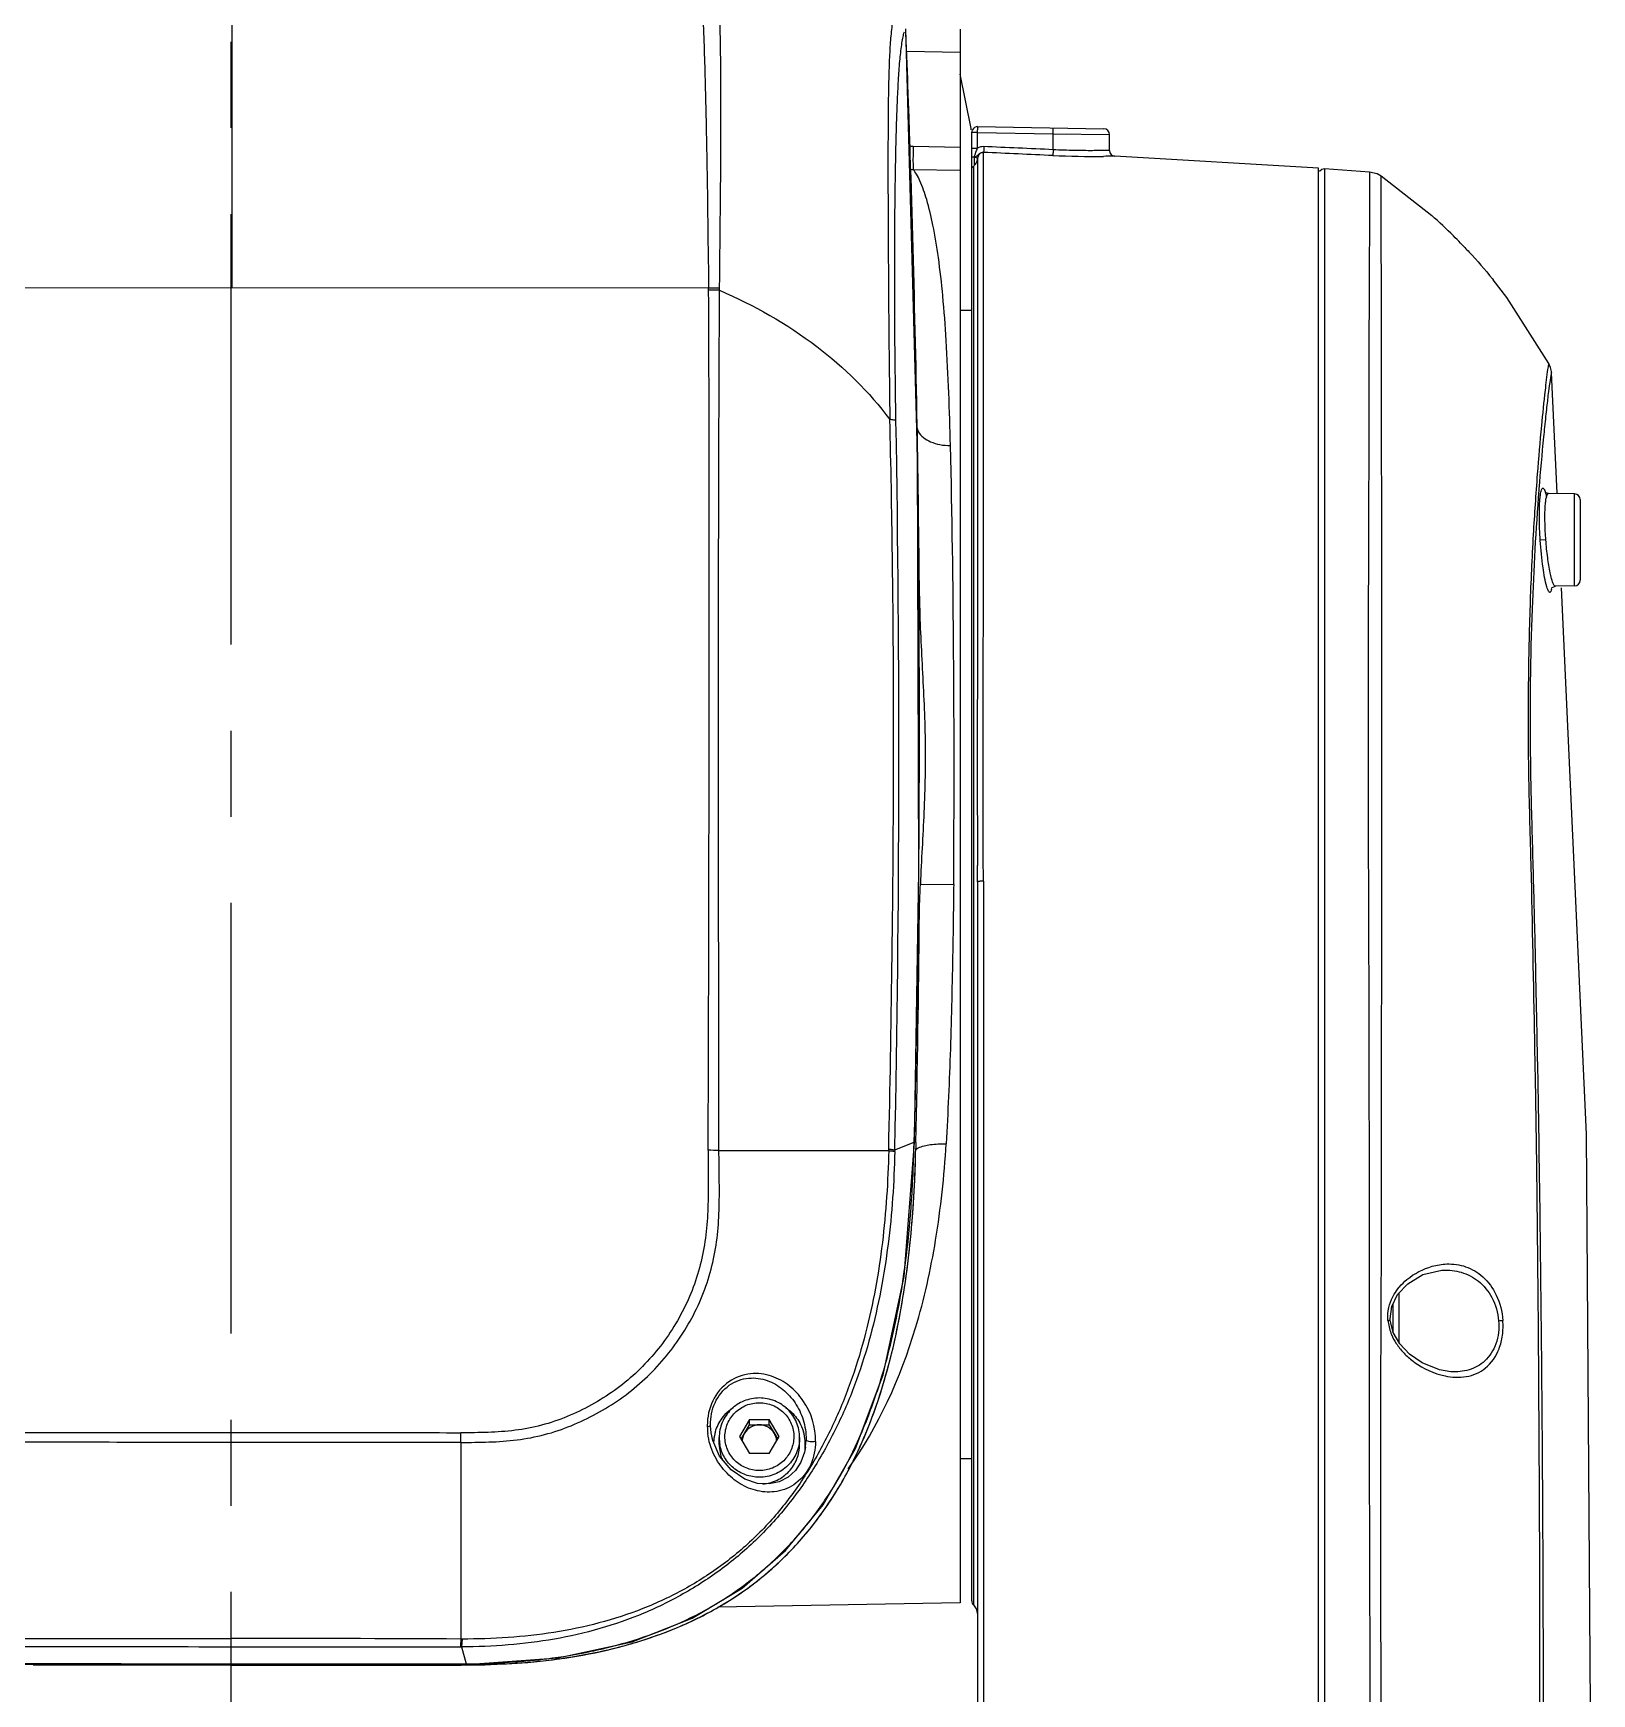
# Model space of a CAD drawing. Header units: millimetres. Extents: x 5828 to 6704, y 123 to 421.
# Drawn here: x 6362.36 to 6369.14, y 273.04 to 280.27 of the extents above; entities that cross this region are included whole.
import ezdxf

# ---------------------------------------------------------------- set-up
doc = ezdxf.new("R2010")
doc.units = ezdxf.units.MM
doc.linetypes.add('CENTER', pattern=[0.6, 0.375, -0.075, 0.075, -0.075])
doc.layers.add('中心线', color=7, linetype='Continuous')
doc.layers.add('外形图', color=7, linetype='Continuous')

msp = doc.modelspace()

# ---------------------------------------------------------------- linework, layer by layer
at = {"layer": '中心线', "linetype": 'CENTER', "ltscale": 5}
msp.add_line((6363.2184, 232.6078), (6363.2184, 284.1719), dxfattribs=at)
at = {"layer": '外形图', "color": 7, "linetype": 'Continuous'}
for p, q in [((6363.2217, 279.1621), (6363.2232, 281.2533)), ((6366.2067, 278.4418), (6366.1563, 280.2899)), ((6366.3934, 280.2884), (6366.3934, 273.4353)), ((6366.1591, 280.1925), (6366.3934, 280.1884)), ((6366.4406, 279.8549), (6366.3934, 280.0921)), ((6366.4413, 279.8494), (6366.4406, 279.8549)), ((6366.4434, 279.8384), (6366.4463, 279.85)), ((6366.4689, 279.8634), (6367.0188, 279.8538)), ((6366.3934, 279.7733), (6366.1881, 279.7765)), ((6366.4434, 273.4447), (6366.4434, 279.8384)), ((6366.4434, 279.7704), (6366.4689, 279.7704)), ((6366.4689, 279.8384), (6366.4435, 279.8384)), ((6366.4689, 279.7704), (6366.4689, 279.8384)), ((6366.4689, 279.8384), (6366.7978, 279.8326)), ((6366.7978, 279.7628), (6366.7978, 279.8326)), ((6366.7978, 279.8326), (6367.0434, 279.8288)), ((6367.0434, 279.7595), (6367.0434, 279.8288)), ((6366.1807, 279.5675), (6366.1757, 279.7369)), ((6366.181, 279.5675), (6366.1758, 279.7369)), ((6366.4559, 279.6955), (6366.4552, 279.7318)), ((6366.4725, 279.7399), (6366.4684, 279.7264)), ((6366.4684, 279.7264), (6366.4684, 278.6629)), ((6366.4945, 279.6676), (6366.4943, 279.751)), ((6367.0666, 279.7346), (6367.0661, 279.7346)), ((6367.0671, 279.7345), (6367.0666, 279.7346)), ((6367.9534, 279.6819), (6367.0667, 279.7342)), ((6366.1881, 279.6771), (6366.3934, 279.6739)), ((6366.4518, 273.4261), (6366.4518, 279.6916)), ((6366.4945, 278.6629), (6366.4945, 279.669)), ((6367.9534, 264.2562), (6367.9534, 279.6819)), ((6367.9802, 279.6791), (6367.9802, 267.7723)), ((6368.1765, 279.6656), (6367.9802, 279.6791)), ((6368.4473, 279.4757), (6368.226, 279.6483)), ((6368.4473, 279.4758), (6368.4455, 279.4773)), ((6368.7112, 279.201), (6368.7149, 279.1964)), ((6361.1461, 279.1635), (6365.2973, 279.1608)), ((6365.2974, 279.1517), (6365.2973, 279.1608)), ((6365.3449, 279.1509), (6365.3451, 279.1603)), ((6365.345, 279.1509), (6365.345, 279.1603)), ((6366.3934, 279.0638), (6366.4434, 279.0638)), ((6368.9569, 278.8327), (6368.9569, 278.8327)), ((6368.9688, 278.7915), (6368.9688, 278.7915)), ((6368.9927, 278.268), (6368.9688, 278.7914)), ((6366.2059, 278.4716), (6366.2042, 278.5638)), ((6366.206, 278.4716), (6366.2045, 278.5638)), ((6366.2068, 278.4165), (6366.206, 278.4716)), ((6366.2132, 276.6194), (6366.2067, 278.4418)), ((6368.9137, 278.2862), (6368.9133, 278.2807)), ((6369.0689, 278.2642), (6368.9552, 278.2662)), ((6369.0689, 277.8634), (6369.0689, 278.2642)), ((6369.0934, 278.2393), (6369.0934, 277.8884)), ((6368.9439, 278.0638), (6368.9196, 278.0621)), ((6366.2132, 277.8163), (6366.2132, 277.8191)), ((6366.2134, 277.8163), (6366.2134, 277.8191)), ((6366.2155, 277.8191), (6366.2156, 277.8163)), ((6369.0689, 277.8634), (6368.9856, 277.8619)), ((6366.1936, 275.4399), (6366.2132, 276.6194)), ((6366.2104, 276.3936), (6366.2119, 276.5415)), ((6366.2195, 276.5652), (6366.3647, 276.5638)), ((6366.4684, 276.5749), (6366.4684, 272.8126)), ((6366.4945, 276.5774), (6366.4945, 272.8126)), ((6366.2151, 276.4112), (6366.2152, 276.4208)), ((6366.1082, 275.4076), (6366.1928, 275.4412)), ((6366.1484, 274.857), (6366.1936, 275.4399)), ((6366.1915, 275.4122), (6366.1927, 275.4412)), ((6366.1918, 275.4122), (6366.1927, 275.4412)), ((6366.1927, 275.4412), (6366.1936, 275.4399)), ((6366.2001, 275.4398), (6366.1996, 275.4137)), ((6365.3424, 275.405), (6366.0816, 275.4045)), ((6366.0816, 275.4045), (6366.0818, 275.4109)), ((6368.4913, 274.8841), (6368.4941, 274.8843)), ((6368.4913, 274.8841), (6368.4913, 274.8841)), ((6368.3034, 274.7834), (6368.3034, 274.5707)), ((6368.1743, 274.7388), (6368.1743, 274.5888)), ((6368.2728, 274.7261), (6368.2979, 274.7773)), ((6368.2784, 274.6159), (6368.2784, 274.7377)), ((6368.2793, 274.6126), (6368.2662, 274.6658)), ((6368.308, 274.5629), (6368.2793, 274.6126)), ((6368.3504, 274.518), (6368.308, 274.5629)), ((6365.3057, 274.2065), (6365.3056, 274.2095)), ((6365.3085, 274.175), (6365.3057, 274.2065)), ((6365.4751, 274.2329), (6365.4318, 274.159)), ((6365.4385, 274.1477), (6365.4751, 274.2103)), ((6365.4751, 274.2103), (6365.4751, 274.2329)), ((6365.4751, 274.2329), (6365.5617, 274.2329)), ((6365.4751, 274.2103), (6365.5617, 274.2103)), ((6365.5617, 274.2103), (6365.5617, 274.2329)), ((6365.605, 274.159), (6365.5617, 274.2329)), ((6365.5617, 274.2103), (6365.5984, 274.1477)), ((6364.2184, 274.1341), (6364.2179, 273.2777)), ((6365.3158, 274.1417), (6365.3085, 274.175)), ((6365.3085, 274.1747), (6365.3085, 274.175)), ((6365.3453, 274.0745), (6365.3158, 274.1417)), ((6365.3434, 274.1243), (6365.3434, 274.1547)), ((6365.4318, 274.159), (6365.4751, 274.0851)), ((6365.5617, 274.0851), (6365.605, 274.159)), ((6365.6934, 274.1243), (6365.6934, 274.1547)), ((6365.7217, 274.1456), (6365.7216, 274.1422)), ((6365.5617, 274.0851), (6365.4751, 274.0851)), ((6365.7189, 274.1127), (6365.7189, 274.1125)), ((6366.3934, 274.0638), (6366.4434, 274.0638)), ((6366.3934, 273.4353), (6365.3371, 273.4169)), ((6364.2158, 273.2437), (6364.2211, 273.2437)), ((6364.2211, 273.2437), (6364.2413, 273.1691)), ((6362.1943, 273.1683), (6362.3572, 273.1674)), ((6362.3572, 273.1674), (6363.2178, 273.1664)), ((6363.2178, 273.1645), (6363.2201, 273.1645)), ((6363.2178, 273.1638), (6363.2201, 273.1638)), ((6364.2413, 273.1691), (6364.2413, 273.1669)), ((6364.2413, 273.1676), (6364.2565, 273.168)), ((6364.2413, 273.1647), (6364.2565, 273.1649))]:
    msp.add_line(p, q, dxfattribs=at)
for points in [[(6367.9802, 279.6791), (6367.9678, 279.6768), (6367.9574, 279.6676)], [(6368.2261, 279.6483), (6368.2087, 279.6579), (6368.1765, 279.6656)], [(6368.9569, 278.8327), (6368.7745, 279.1198), (6368.7149, 279.1964)], [(6368.9688, 278.7915), (6368.9682, 278.7975), (6368.9647, 278.8139), (6368.957, 278.8327)], [(6368.9552, 278.2662), (6368.9447, 278.2691), (6368.9402, 278.2728)], [(6368.8989, 265.6171), (6369.0791, 268.8516), (6369.144, 272.1476), (6369.1203, 275.4763), (6369.0116, 277.8558)], [(6368.9683, 277.8538), (6368.9677, 277.8517), (6368.972, 277.857), (6368.9856, 277.8619)], [(6364.2413, 273.1669), (6364.6399, 273.1955), (6364.9639, 273.2661), (6365.2257, 273.3685), (6365.4428, 273.4988), (6365.6325, 273.6628), (6365.7965, 273.8619), (6365.937, 274.1079), (6366.0572, 274.4285), (6366.1484, 274.857)], [(6368.2979, 274.7773), (6368.3421, 274.825), (6368.408, 274.8646), (6368.4913, 274.8841)], [(6368.2662, 274.6658), (6368.2658, 274.6715), (6368.2728, 274.7261)], [(6368.5298, 274.4415), (6368.48, 274.4494), (6368.4045, 274.4801), (6368.3504, 274.518)], [(6365.7189, 274.1125), (6365.7146, 274.0912), (6365.6983, 274.0474), (6365.675, 274.0119), (6365.6436, 273.9829), (6365.6048, 273.9625), (6365.5603, 273.9528), (6365.5105, 273.9554), (6365.4552, 273.9734), (6365.3953, 274.0139), (6365.3453, 274.0745)], [(6363.2178, 273.1664), (6364.0803, 273.1662), (6364.2413, 273.1669)]]:
    msp.add_lwpolyline(points, dxfattribs=at)
for centre, radius, start, end in [((6287.7886, 277.229), 78.4273, 1.832459, 2.222359), ((6287.1631, 277.1388), 79.0554, 1.032881, 2.223859), ((6366.4684, 279.8384), 0.025, 89, 152.35824), ((6365.1868, 279.861), 1.2823, 358.98724, 359.49837), ((6367.0184, 279.8288), 0.025, 359.97946, 89.04386), ((6363.6137, 212.4447), 67.3934, 87.291932, 87.550399), ((6366.4213, 279.7277), 0.0473, 330.65157, 344.44412), ((6364.4418, 230.2754), 49.5182, 87.2738, 87.62437), ((6366.974, 283.5552), 3.8214, 267.34597, 270.64223), ((6367.0684, 279.7595), 0.025, 179.99186, 267.03463), ((6366.1895, 279.8257), 0.1486, 265.30397, 269.4233), ((6288.3733, 277.2475), 77.8423, 1.506732, 1.707891), ((6288.9998, 277.2634), 77.2156, 0.96495, 1.507133), ((6365.3055, 277.569), 1.5917, 88.57758, 90.29692), ((6365.2937, 277.5686), 1.5831, 88.14571, 89.86706), ((6282.6803, 277.126), 83.4457, 358.820031, 1.000378), ((6287.1654, 277.1388), 79.0531, 0.49308, 1.032861), ((6288.9216, 277.264), 77.2938, 0.411466, 0.854289), ((6369.0684, 278.2393), 0.025, 0, 89), ((6369.0684, 277.8884), 0.025, 271, 0), ((6289.8422, 277.2623), 76.3733, 359.549898, 0.415589), ((6349.6233, 276.5696), 16.8451, 0.01779, 0.25971), ((6287.1756, 277.1388), 79.0428, 358.76833, 359.472539), ((6347.1253, 276.0073), 19.0759, 358.29921, 358.65382), ((6365.2713, 272.944), 2.462, 88.34461, 89.44737), ((6363.0451, 275.4686), 3.0638, 358.73835, 358.86026), ((6362.4809, 275.3962), 3.7053, 350.94043, 352.28381), ((6368.4976, 274.6492), 0.2503, 139.78004, 140.27607), ((6368.471, 278.1343), 3.4807, 274.40145, 274.70707), ((6368.4436, 274.6743), 0.1862, 200.34133, 202.23079), ((6363.618, 275.1533), 2.5418, 341.66011, 345.10081), ((6368.5558, 274.7434), 0.3186, 223.19287, 224.84225), ((6363.8494, 275.0771), 2.2981, 338.88432, 341.6484), ((6365.5409, 274.2072), 0.2494, 179.92547, 181.07176), ((6365.563, 274.2057), 0.2714, 180.66923, 187.07483), ((6360.5786, 274.1852), 3.6401, 359.19577, 359.85531), ((6365.5139, 274.1241), 0.1955, 165.58984, 177.44303), ((6365.5123, 274.1244), 0.1938, 163.31648, 165.58084), ((6365.5137, 274.1547), 0.1702, 180.02271, 190.17055), ((6365.5161, 274.1364), 0.0726, 169.82427, 179.32838), ((6365.5208, 274.1364), 0.0726, 0.67162, 10.17573), ((6365.523, 274.124), 0.1954, 5.12507, 16.65675), ((6365.5252, 274.1242), 0.1933, 359.97027, 5.12455), ((6365.4748, 274.1497), 0.2469, 351.37262, 358.25665), ((6365.5239, 274.1244), 0.1946, 353.37093, 356.5285), ((6365.5258, 274.1243), 0.1927, 356.52732, 359.95744), ((6366.4684, 273.4447), 0.025, 180, 228.18969), ((6366.4184, 273.3888), 0.05, 0, 48.18969), ((6362.9259, -19.4636), 292.7442, 89.747129, 89.942849), ((6364.2196, 275.9158), 2.6381, 269.96178, 270.08257), ((6364.3, 275.5413), 2.3675, 277.11015, 281.83978), ((6364.3022, 275.675), 2.507, 277.34493, 278.1172), ((6364.3526, 275.2806), 2.1015, 281.89438, 284.35402), ((6362.954, -144.7353), 417.8992, 89.963826, 90.08205), ((6364.1426, 280.6578), 7.4937, 270.52902, 270.75512), ((6364.1856, 277.2852), 4.1164, 270.77568, 271.59823)]:
    msp.add_arc(centre, radius, start, end, dxfattribs=at)
for points, knots in [([(6365.1847, 281.1494), (6365.1952, 281.1168), (6365.2138, 281.0307), (6365.2358, 280.8723), (6365.2561, 280.6608), (6365.271, 280.4053), (6365.2811, 280.1179), (6365.2906, 279.6996), (6365.2943, 279.3783), (6365.2973, 279.1608)], [0, 0, 0, 0, 0.051524, 0.132086, 0.2404, 0.370903, 0.516904, 0.672797, 1, 1, 1, 1]), ([(6365.3451, 279.1603), (6365.3477, 279.4187), (6365.3529, 279.7968), (6365.3494, 280.2819), (6365.3424, 280.5086), (6365.336, 280.6154)], [0, 0, 0, 0, 0.532634, 0.779531, 1, 1, 1, 1]), ([(6366.1042, 280.3513), (6366.0999, 280.333), (6366.0935, 280.2895), (6366.0871, 280.2165), (6366.083, 280.1292), (6366.0797, 279.9947), (6366.0784, 279.8123), (6366.0784, 279.5821), (6366.0794, 279.3413), (6366.0811, 279.0939), (6366.0834, 278.8421), (6366.0855, 278.6731), (6366.0867, 278.5881)], [0, 0, 0, 0, 0.032073, 0.074444, 0.12467, 0.180555, 0.303216, 0.434846, 0.571952, 0.712553, 0.855485, 1, 1, 1, 1]), ([(6366.1132, 278.5829), (6366.1118, 278.6655), (6366.1096, 278.8297), (6366.108, 279.074), (6366.1077, 279.3138), (6366.1092, 279.5467), (6366.1121, 279.7348), (6366.116, 279.8785), (6366.1196, 279.979), (6366.1243, 280.072), (6366.1303, 280.1542), (6366.1369, 280.2141), (6366.1437, 280.2529), (6366.1476, 280.2689), (6366.1498, 280.2758)], [0, 0, 0, 0, 0.146173, 0.29062, 0.432511, 0.570581, 0.702682, 0.76545, 0.825144, 0.880646, 0.93016, 0.971014, 0.9872, 1, 1, 1, 1]), ([(6366.4689, 279.8634), (6366.4692, 279.8634), (6366.4687, 279.8614), (6366.4693, 279.8594), (6366.469, 279.8549), (6366.469, 279.8517), (6366.469, 279.8498)], [0, 0, 0, 0, 0.069638, 0.270088, 0.587985, 1, 1, 1, 1]), ([(6366.7978, 279.8326), (6366.7979, 279.8358), (6366.7979, 279.8417), (6366.798, 279.8487), (6366.7979, 279.8531), (6366.7981, 279.8556), (6366.7978, 279.8566), (6366.798, 279.8576), (6366.7978, 279.8576)], [0, 0, 0, 0, 0.381877, 0.706627, 0.830957, 0.923205, 0.980239, 1, 1, 1, 1]), ([(6366.1881, 279.7765), (6366.1879, 279.7646), (6366.1876, 279.7424), (6366.1873, 279.7127), (6366.1877, 279.6916), (6366.1876, 279.6806), (6366.1881, 279.6771)], [0, 0, 0, 0, 0.3593, 0.671129, 0.894539, 1, 1, 1, 1]), ([(6366.4959, 279.7764), (6366.4957, 279.7733), (6366.4956, 279.7676), (6366.495, 279.7594), (6366.4957, 279.7552), (6366.4946, 279.7516), (6366.4952, 279.7514)], [0, 0, 0, 0, 0.379233, 0.702643, 0.919266, 1, 1, 1, 1]), ([(6366.4434, 279.7305), (6366.4434, 279.7308), (6366.445, 279.7311), (6366.4482, 279.7322), (6366.4523, 279.7318), (6366.4552, 279.7318)], [0, 0, 0, 0, 0.076394, 0.277446, 1, 1, 1, 1]), ([(6366.4552, 279.7318), (6366.459, 279.7326), (6366.4672, 279.7348), (6366.4719, 279.7419), (6366.4751, 279.7446)], [0, 0, 0, 0, 0.477887, 1, 1, 1, 1]), ([(6366.4552, 279.7318), (6366.4564, 279.7314), (6366.4601, 279.7298), (6366.464, 279.7289), (6366.4666, 279.7279)], [0, 0, 0, 0, 0.315746, 1, 1, 1, 1]), ([(6366.4666, 279.7279), (6366.4671, 279.7277), (6366.4678, 279.7274), (6366.4684, 279.7267), (6366.4684, 279.7264)], [0, 0, 0, 0, 0.638995, 1, 1, 1, 1]), ([(6366.7978, 279.7628), (6366.7975, 279.7572), (6366.7976, 279.7489), (6366.7966, 279.7405), (6366.797, 279.7379)], [0, 0, 0, 0, 0.680164, 1, 1, 1, 1]), ([(6367.0434, 279.7595), (6367.0415, 279.7599), (6367.0346, 279.7592), (6367.0203, 279.7595), (6366.9976, 279.7589), (6366.9535, 279.7587), (6366.886, 279.7591), (6366.8288, 279.7612), (6366.7978, 279.7628)], [0, 0, 0, 0, 0.023269, 0.082735, 0.176228, 0.300373, 0.621469, 1, 1, 1, 1]), ([(6367.0661, 279.7346), (6367.0642, 279.7347), (6367.0478, 279.7345), (6367.0314, 279.7342), (6367.0168, 279.7341)], [0, 0, 0, 0, 0.112525, 1, 1, 1, 1]), ([(6366.3506, 278.4748), (6366.3466, 278.6274), (6366.3393, 278.8448), (6366.3192, 279.1179), (6366.3005, 279.2854), (6366.2777, 279.4256), (6366.2514, 279.5369), (6366.2262, 279.6109), (6366.2046, 279.6542), (6366.1936, 279.6705), (6366.1881, 279.6771)], [0, 0, 0, 0, 0.374497, 0.533436, 0.671563, 0.7878, 0.881402, 0.952012, 0.97877, 1, 1, 1, 1]), ([(6368.1765, 279.6656), (6368.1764, 279.6656), (6368.1766, 279.6647), (6368.1763, 279.6637), (6368.1764, 279.6613), (6368.1762, 279.6568), (6368.1761, 279.6486), (6368.176, 279.6363), (6368.1759, 279.6204), (6368.1757, 279.6011), (6368.1757, 279.5782), (6368.1756, 279.5408), (6368.1755, 279.4856), (6368.1753, 279.4096), (6368.175, 279.3206), (6368.1745, 279.2192), (6368.1739, 279.1057), (6368.1732, 278.9316), (6368.1726, 278.6879), (6368.1724, 278.3673), (6368.1711, 278.0139), (6368.17, 277.634), (6368.1711, 277.2348), (6368.1696, 276.8241), (6368.1717, 276.4083), (6368.1727, 275.9913), (6368.1732, 275.574), (6368.1753, 275.1565), (6368.1746, 274.8781), (6368.1743, 274.7388)], [0, 0, 0, 0, 0.000089, 0.000356, 0.000801, 0.001425, 0.003211, 0.005713, 0.008931, 0.012866, 0.017514, 0.022866, 0.035639, 0.051103, 0.06918, 0.089794, 0.11286, 0.138288, 0.19579, 0.261286, 0.33347, 0.41102, 0.492586, 0.576552, 0.661135, 0.745773, 0.830469, 0.915218, 1, 1, 1, 1]), ([(6368.2255, 267.9171), (6368.2242, 268.4791), (6368.2249, 269.6032), (6368.2231, 271.2892), (6368.2277, 272.694), (6368.2248, 273.6772), (6368.2247, 274.2387), (6368.2265, 274.6596), (6368.2283, 275.0804), (6368.228, 275.5009), (6368.2282, 275.9211), (6368.2304, 276.4803), (6368.2291, 277.035), (6368.229, 277.5788), (6368.2291, 277.9639), (6368.2288, 278.323), (6368.2284, 278.6493), (6368.228, 278.8978), (6368.2276, 279.0754), (6368.2274, 279.1913), (6368.2273, 279.2951), (6368.2271, 279.3862), (6368.2267, 279.4641), (6368.2264, 279.5207), (6368.2262, 279.559), (6368.2261, 279.5824), (6368.226, 279.6022), (6368.2259, 279.6184), (6368.2259, 279.6309), (6368.2259, 279.6393), (6368.226, 279.6439), (6368.2258, 279.6464), (6368.2261, 279.6473), (6368.2258, 279.6484), (6368.226, 279.6483)], [0, 0, 0, 0, 0.143718, 0.287451, 0.431151, 0.502977, 0.538873, 0.574751, 0.610616, 0.646472, 0.68229, 0.718086, 0.789459, 0.824141, 0.85716, 0.887951, 0.915963, 0.940601, 0.951496, 0.961389, 0.970244, 0.978023, 0.984686, 0.990187, 0.992488, 0.994481, 0.996167, 0.997547, 0.998619, 0.999386, 0.999655, 0.999847, 0.999962, 1, 1, 1, 1]), ([(6368.5725, 279.3563), (6368.5622, 279.3669), (6368.5216, 279.4078), (6368.4795, 279.4473), (6368.4473, 279.4758)], [0, 0, 0, 0, 0.255967, 1, 1, 1, 1]), ([(6368.5724, 279.3562), (6368.5849, 279.3434), (6368.6328, 279.2931), (6368.6786, 279.2409), (6368.7112, 279.201)], [0, 0, 0, 0, 0.258231, 1, 1, 1, 1]), ([(6365.295, 275.4059), (6365.2966, 275.7183), (6365.2983, 276.343), (6365.3004, 277.5916), (6365.3004, 278.5278), (6365.2974, 279.1517)], [0, 0, 0, 0, 0.250205, 0.500283, 1, 1, 1, 1]), ([(6365.3424, 275.405), (6365.3422, 275.7175), (6365.3407, 276.3422), (6365.3404, 277.279), (6365.3407, 278.2152), (6365.3433, 278.8391), (6365.3449, 279.1509)], [0, 0, 0, 0, 0.250238, 0.500337, 0.750271, 1, 1, 1, 1]), ([(6365.3449, 279.1509), (6365.4944, 279.0863), (6365.7697, 278.9307), (6365.9972, 278.7086), (6366.0867, 278.5881)], [0, 0, 0, 0, 0.520286, 1, 1, 1, 1]), ([(6368.9569, 278.8326), (6368.9567, 278.8329), (6368.9551, 278.8296), (6368.955, 278.8236), (6368.9526, 278.8133), (6368.9516, 278.8065)], [0, 0, 0, 0, 0.044284, 0.223084, 1, 1, 1, 1]), ([(6368.9516, 278.8065), (6368.9473, 278.7761), (6368.9379, 278.6945), (6368.9223, 278.5423), (6368.9045, 278.3329), (6368.887, 278.0723), (6368.8732, 277.7681), (6368.866, 277.4291), (6368.8664, 277.0657), (6368.8814, 276.5617), (6368.891, 276.0525), (6368.9005, 275.5423), (6368.9067, 275.0313), (6368.9124, 274.392), (6368.9177, 273.3674), (6368.9161, 272.085), (6368.9056, 270.5446), (6368.8917, 269.3886), (6368.8754, 268.6177), (6368.8645, 268.1037), (6368.8531, 267.7183), (6368.8452, 267.4614)], [0, 0, 0, 0, 0.008099, 0.021723, 0.040427, 0.063656, 0.090747, 0.120918, 0.153279, 0.186799, 0.25418, 0.287919, 0.321673, 0.389256, 0.456934, 0.592491, 0.728245, 0.864116, 0.89809, 0.932062, 1, 1, 1, 1]), ([(6368.9688, 278.7915), (6368.9682, 278.799), (6368.9553, 278.7155), (6368.9533, 278.6912), (6368.9418, 278.5939), (6368.9292, 278.4691), (6368.9196, 278.3616), (6368.9137, 278.2862)], [0, 0, 0, 0, 0.044774, 0.231529, 0.37631, 0.553671, 1, 1, 1, 1]), ([(6366.4685, 278.6629), (6366.4685, 278.3498), (6366.4686, 277.6775), (6366.4668, 277.0052), (6366.4683, 276.646)], [0, 0, 0, 0, 0.465746, 1, 1, 1, 1]), ([(6366.4944, 276.5769), (6366.4923, 276.7653), (6366.4926, 277.1371), (6366.4945, 277.8344), (6366.4945, 278.3433), (6366.4945, 278.6688)], [0, 0, 0, 0, 0.270251, 0.53315, 1, 1, 1, 1]), ([(6366.0818, 275.4109), (6366.0876, 275.6758), (6366.0994, 276.3378), (6366.1067, 277.397), (6366.0964, 278.1912), (6366.0867, 278.5881)], [0, 0, 0, 0, 0.25015, 0.62516, 1, 1, 1, 1]), ([(6366.1132, 278.5829), (6366.1104, 278.5845), (6366.1013, 278.5863), (6366.0924, 278.5875), (6366.0867, 278.5881)], [0, 0, 0, 0, 0.361199, 1, 1, 1, 1]), ([(6366.2104, 278.5361), (6366.2213, 278.5156), (6366.255, 278.492), (6366.3054, 278.4774), (6366.3353, 278.4747), (6366.3506, 278.4748)], [0, 0, 0, 0, 0.439252, 0.710324, 1, 1, 1, 1]), ([(6366.3647, 276.5638), (6366.3671, 276.9003), (6366.3669, 277.5373), (6366.3583, 278.1743), (6366.3506, 278.4748)], [0, 0, 0, 0, 0.528201, 1, 1, 1, 1]), ([(6368.9133, 278.2807), (6368.8999, 278.1087), (6368.8786, 277.7255), (6368.872, 277.2281), (6368.8832, 276.7891), (6368.893, 276.4467), (6368.9004, 276.103), (6368.9101, 275.6444), (6368.9187, 275.0704), (6368.9259, 274.3811), (6368.9306, 273.6909), (6368.9331, 272.7694), (6368.9312, 271.6165), (6368.9202, 270.232), (6368.9007, 269.0778), (6368.8778, 268.1543), (6368.8621, 267.6927), (6368.8541, 267.4619)], [0, 0, 0, 0, 0.04784, 0.10637, 0.137831, 0.169588, 0.20134, 0.233135, 0.296767, 0.360477, 0.424265, 0.488109, 0.61594, 0.743904, 0.871945, 0.935973, 1, 1, 1, 1]), ([(6368.9182, 278.243), (6368.9186, 278.2484), (6368.9197, 278.258), (6368.9217, 278.2708), (6368.9241, 278.2804), (6368.9264, 278.2865), (6368.9302, 278.2903), (6368.9347, 278.2877), (6368.9375, 278.2821), (6368.9395, 278.2774), (6368.9405, 278.2745)], [0, 0, 0, 0, 0.237058, 0.428515, 0.572088, 0.667838, 0.723519, 0.775362, 0.864267, 1, 1, 1, 1]), ([(6368.9439, 278.0638), (6368.942, 278.0883), (6368.9397, 278.134), (6368.9397, 278.1883), (6368.9422, 278.2244), (6368.9447, 278.244), (6368.9479, 278.257), (6368.951, 278.2641), (6368.9531, 278.2656)], [0, 0, 0, 0, 0.361796, 0.673937, 0.797818, 0.894669, 0.961975, 1, 1, 1, 1]), ([(6368.9405, 278.2745), (6368.9411, 278.2728), (6368.9436, 278.2646), (6368.9456, 278.2563), (6368.947, 278.2496)], [0, 0, 0, 0, 0.210333, 1, 1, 1, 1]), ([(6368.9531, 278.2656), (6368.9534, 278.2658), (6368.9541, 278.2661), (6368.9548, 278.2662), (6368.9552, 278.2662)], [0, 0, 0, 0, 0.520316, 1, 1, 1, 1]), ([(6368.9196, 278.0621), (6368.9173, 278.0957), (6368.9148, 278.156), (6368.9158, 278.2165), (6368.9182, 278.243)], [0, 0, 0, 0, 0.558043, 1, 1, 1, 1]), ([(6368.9484, 277.8592), (6368.9403, 277.8863), (6368.9294, 277.9542), (6368.9223, 278.0222), (6368.9196, 278.0621)], [0, 0, 0, 0, 0.414174, 1, 1, 1, 1]), ([(6368.9856, 277.8619), (6368.9835, 277.8619), (6368.9785, 277.8677), (6368.9739, 277.8791), (6368.9681, 277.8979), (6368.9598, 277.934), (6368.9508, 277.9901), (6368.9459, 278.0379), (6368.9439, 278.0638)], [0, 0, 0, 0, 0.030666, 0.091811, 0.185406, 0.308778, 0.626739, 1, 1, 1, 1]), ([(6368.9536, 277.8444), (6368.9532, 277.8454), (6368.9512, 277.8503), (6368.9496, 277.8552), (6368.9484, 277.8592)], [0, 0, 0, 0, 0.211499, 1, 1, 1, 1]), ([(6368.9685, 277.8495), (6368.9678, 277.8461), (6368.9666, 277.8414), (6368.9634, 277.8353), (6368.9598, 277.8354), (6368.9564, 277.8385), (6368.9548, 277.8418), (6368.9536, 277.8444)], [0, 0, 0, 0, 0.356931, 0.546011, 0.613872, 0.702965, 1, 1, 1, 1]), ([(6366.2155, 277.8163), (6366.2166, 277.712), (6366.2283, 277.5035), (6366.2411, 277.2429), (6366.2408, 277.0342), (6366.2339, 276.8256), (6366.224, 276.6694), (6366.2195, 276.5651)], [0, 0, 0, 0, 0.249991, 0.499985, 0.62499, 0.74999, 1, 1, 1, 1]), ([(6366.3647, 276.5638), (6366.3637, 276.4676), (6366.36, 276.2288), (6366.3519, 275.8519), (6366.3395, 275.5715), (6366.3318, 275.4337)], [0, 0, 0, 0, 0.255371, 0.633723, 1, 1, 1, 1]), ([(6366.4944, 276.5774), (6366.4912, 276.5774), (6366.4854, 276.5773), (6366.4772, 276.577), (6366.4726, 276.576), (6366.4686, 276.5758), (6366.4685, 276.5749)], [0, 0, 0, 0, 0.370153, 0.670322, 0.89525, 1, 1, 1, 1]), ([(6366.1959, 275.5592), (6366.1992, 275.6982), (6366.2041, 275.9764), (6366.2087, 276.2545), (6366.2104, 276.3936)], [0, 0, 0, 0, 0.499979, 1, 1, 1, 1]), ([(6365.9047, 274.0182), (6366.0378, 274.2022), (6366.1872, 274.5365), (6366.2953, 275.023), (6366.3235, 275.2933), (6366.3318, 275.4337)], [0, 0, 0, 0, 0.455983, 0.717657, 1, 1, 1, 1]), ([(6366.2105, 275.416), (6366.2269, 275.4239), (6366.2677, 275.4331), (6366.3089, 275.4347), (6366.3318, 275.4337)], [0, 0, 0, 0, 0.442814, 1, 1, 1, 1]), ([(6364.2184, 274.1341), (6364.2592, 274.1339), (6364.3407, 274.1345), (6364.463, 274.1424), (6364.5835, 274.1652), (6364.6997, 274.2044), (6364.8101, 274.2574), (6364.9142, 274.3217), (6365.0098, 274.3981), (6365.1239, 274.5144), (6365.2398, 274.684), (6365.3115, 274.8769), (6365.3382, 275.038), (6365.3445, 275.1603), (6365.344, 275.2827), (6365.3426, 275.3643), (6365.3424, 275.405)], [0, 0, 0, 0, 0.062587, 0.125178, 0.187721, 0.250249, 0.312728, 0.37519, 0.437622, 0.500051, 0.624776, 0.749696, 0.812252, 0.874838, 0.937447, 1, 1, 1, 1]), ([(6365.295, 275.4059), (6365.2948, 275.3667), (6365.2952, 275.2881), (6365.2956, 275.1702), (6365.2892, 275.0524), (6365.2641, 274.8973), (6365.1977, 274.7108), (6365.0884, 274.546), (6364.9799, 274.4326), (6364.8884, 274.3581), (6364.7885, 274.2956), (6364.6823, 274.2443), (6364.5705, 274.2061), (6364.4544, 274.1843), (6364.3366, 274.1765), (6364.258, 274.1759), (6364.2187, 274.176)], [0, 0, 0, 0, 0.062592, 0.125191, 0.187772, 0.250319, 0.375086, 0.499792, 0.562243, 0.624701, 0.687181, 0.749686, 0.81221, 0.874767, 0.93737, 1, 1, 1, 1]), ([(6366.1081, 275.4011), (6366.1051, 275.266), (6366.0914, 275.0634), (6366.0495, 274.7964), (6366.0048, 274.5988), (6365.9446, 274.4055), (6365.8669, 274.2186), (6365.771, 274.0402), (6365.6563, 273.8731), (6365.5223, 273.7208), (6365.3684, 273.5882), (6365.1987, 273.4766), (6364.9561, 273.3559), (6364.6929, 273.2826), (6364.4243, 273.2489), (6364.2888, 273.2439), (6364.2211, 273.2437)], [0, 0, 0, 0, 0.125065, 0.187569, 0.250022, 0.312419, 0.374771, 0.437131, 0.499548, 0.562002, 0.624434, 0.686971, 0.749575, 0.874662, 0.937328, 1, 1, 1, 1]), ([(6366.0816, 275.4045), (6366.0785, 275.2707), (6366.0658, 275.0697), (6366.026, 274.8047), (6365.9833, 274.6083), (6365.9256, 274.4157), (6365.851, 274.229), (6365.7587, 274.0504), (6365.6477, 273.8826), (6365.5157, 273.7307), (6365.3631, 273.5995), (6365.1937, 273.4914), (6364.9513, 273.3777), (6364.6246, 273.2941), (6364.3567, 273.277), (6364.2229, 273.2777)], [0, 0, 0, 0, 0.125149, 0.187735, 0.250301, 0.312843, 0.375365, 0.43789, 0.500423, 0.562925, 0.625339, 0.687753, 0.750186, 0.874934, 1, 1, 1, 1]), ([(6364.2413, 273.1642), (6364.3131, 273.1651), (6364.4566, 273.1695), (6364.6708, 273.1916), (6364.8823, 273.2326), (6365.0885, 273.2948), (6365.2859, 273.3808), (6365.4692, 273.4935), (6365.6329, 273.6325), (6365.7737, 273.794), (6365.8899, 273.9735), (6366.0131, 274.2293), (6366.1164, 274.5698), (6366.1806, 274.9899), (6366.1966, 275.2725), (6366.1996, 275.4138)], [0, 0, 0, 0, 0.063014, 0.126021, 0.189005, 0.251954, 0.314838, 0.377592, 0.44023, 0.502748, 0.56514, 0.627432, 0.751688, 0.875859, 1, 1, 1, 1]), ([(6364.6562, 273.1931), (6364.781, 273.2109), (6365.0281, 273.2652), (6365.3761, 273.4186), (6365.6726, 273.6569), (6365.8949, 273.9629), (6366.043, 274.3083), (6366.1344, 274.6711), (6366.1839, 275.0411), (6366.1969, 275.2895), (6366.1996, 275.4137)], [0, 0, 0, 0, 0.126143, 0.251962, 0.377298, 0.502179, 0.626776, 0.751232, 0.87563, 1, 1, 1, 1]), ([(6366.0816, 275.4045), (6366.0845, 275.4043), (6366.0933, 275.4034), (6366.1022, 275.4024), (6366.1081, 275.4011)], [0, 0, 0, 0, 0.32249, 1, 1, 1, 1]), ([(6366.0818, 275.4109), (6366.0846, 275.4106), (6366.0935, 275.4098), (6366.1023, 275.4089), (6366.1082, 275.4076)], [0, 0, 0, 0, 0.322628, 1, 1, 1, 1]), ([(6366.1526, 274.8987), (6366.1642, 274.9838), (6366.1815, 275.1548), (6366.1891, 275.3264), (6366.1918, 275.4122)], [0, 0, 0, 0, 0.499988, 1, 1, 1, 1]), ([(6366.1978, 275.4084), (6366.1987, 275.4091), (6366.2027, 275.4119), (6366.2071, 275.4143), (6366.2105, 275.416)], [0, 0, 0, 0, 0.231985, 1, 1, 1, 1]), ([(6368.3065, 274.8109), (6368.3162, 274.8224), (6368.3566, 274.8622), (6368.4087, 274.8896), (6368.4486, 274.9008)], [0, 0, 0, 0, 0.267462, 1, 1, 1, 1]), ([(6368.4941, 274.8843), (6368.5215, 274.8854), (6368.5776, 274.8795), (6368.6562, 274.839), (6368.7166, 274.764), (6368.7352, 274.6986), (6368.7382, 274.6638)], [0, 0, 0, 0, 0.225791, 0.456196, 0.711376, 1, 1, 1, 1]), ([(6368.5126, 274.9108), (6368.5402, 274.9117), (6368.5975, 274.904), (6368.6765, 274.8572), (6368.7358, 274.7738), (6368.7537, 274.7032), (6368.7567, 274.6653)], [0, 0, 0, 0, 0.216629, 0.44253, 0.701161, 1, 1, 1, 1]), ([(6368.2775, 274.7677), (6368.2794, 274.7715), (6368.2875, 274.7861), (6368.2972, 274.7997), (6368.3051, 274.8092)], [0, 0, 0, 0, 0.255746, 1, 1, 1, 1]), ([(6368.2562, 274.6651), (6368.2576, 274.6652), (6368.2599, 274.6653), (6368.2633, 274.6658), (6368.2648, 274.6654), (6368.2662, 274.666), (6368.2662, 274.6658)], [0, 0, 0, 0, 0.415738, 0.734394, 0.933603, 1, 1, 1, 1]), ([(6368.5048, 274.4233), (6368.5351, 274.417), (6368.5976, 274.4134), (6368.6895, 274.4521), (6368.7393, 274.5266), (6368.7571, 274.6012), (6368.7586, 274.6437), (6368.7565, 274.6653)], [0, 0, 0, 0, 0.224814, 0.444043, 0.69393, 0.841935, 1, 1, 1, 1]), ([(6368.7382, 274.6638), (6368.7411, 274.6299), (6368.7347, 274.5647), (6368.6853, 274.4854), (6368.6106, 274.4447), (6368.5568, 274.4401), (6368.5304, 274.4414)], [0, 0, 0, 0, 0.293133, 0.545613, 0.771982, 1, 1, 1, 1]), ([(6368.1741, 274.5889), (6368.1737, 274.1912), (6368.1767, 273.3956), (6368.1799, 272.202), (6368.1782, 271.008), (6368.1793, 270.2119), (6368.1795, 269.8138)], [0, 0, 0, 0, 0.249847, 0.499848, 0.749912, 1, 1, 1, 1]), ([(6368.3299, 274.5187), (6368.3426, 274.5059), (6368.3937, 274.4625), (6368.4569, 274.4332), (6368.5048, 274.4233)], [0, 0, 0, 0, 0.269455, 1, 1, 1, 1]), ([(6365.7633, 274.138), (6365.7648, 274.2002), (6365.7344, 274.2948), (6365.6514, 274.3839), (6365.5721, 274.428), (6365.4768, 274.4401), (6365.3779, 274.4042), (6365.3071, 274.3181), (6365.2915, 274.244), (6365.2915, 274.2075)], [0, 0, 0, 0, 0.241483, 0.354808, 0.468152, 0.586691, 0.716786, 0.858477, 1, 1, 1, 1]), ([(6365.3056, 274.2095), (6365.3052, 274.2424), (6365.3175, 274.3094), (6365.3798, 274.3882), (6365.4687, 274.4206), (6365.5537, 274.4084), (6365.6237, 274.3676), (6365.6774, 274.3075), (6365.7135, 274.232), (6365.7222, 274.1749), (6365.7217, 274.1456)], [0, 0, 0, 0, 0.141814, 0.283825, 0.413145, 0.530606, 0.643133, 0.755985, 0.87338, 1, 1, 1, 1]), ([(6365.3266, 274.1801), (6365.333, 274.2014), (6365.3534, 274.2421), (6365.3862, 274.2737), (6365.4047, 274.2863)], [0, 0, 0, 0, 0.498784, 1, 1, 1, 1]), ([(6365.5184, 274.3274), (6365.4957, 274.3274), (6365.4498, 274.3184), (6365.3917, 274.2801), (6365.3526, 274.2227), (6365.3434, 274.1772), (6365.3434, 274.1547)], [0, 0, 0, 0, 0.251332, 0.501838, 0.75127, 1, 1, 1, 1]), ([(6365.5181, 274.0112), (6365.4986, 274.0112), (6365.4593, 274.0191), (6365.4095, 274.0519), (6365.3762, 274.1012), (6365.3645, 274.1594), (6365.3764, 274.2174), (6365.41, 274.2665), (6365.46, 274.2992), (6365.4993, 274.3068), (6365.5188, 274.3068)], [0, 0, 0, 0, 0.12592, 0.25125, 0.375883, 0.499986, 0.624092, 0.748729, 0.874081, 1, 1, 1, 1]), ([(6365.5188, 274.3068), (6365.5383, 274.3068), (6365.5776, 274.2989), (6365.6274, 274.2661), (6365.6607, 274.2168), (6365.6724, 274.1586), (6365.6605, 274.1005), (6365.6269, 274.0515), (6365.5769, 274.0188), (6365.5376, 274.0112), (6365.5181, 274.0112)], [0, 0, 0, 0, 0.12592, 0.25125, 0.375883, 0.499986, 0.624092, 0.748729, 0.874081, 1, 1, 1, 1]), ([(6365.6934, 274.1547), (6365.6934, 274.1772), (6365.6843, 274.2227), (6365.6452, 274.2801), (6365.5871, 274.3184), (6365.5412, 274.3274), (6365.5184, 274.3274)], [0, 0, 0, 0, 0.24873, 0.498162, 0.748669, 1, 1, 1, 1]), ([(6365.6321, 274.2863), (6365.6506, 274.2738), (6365.6835, 274.2422), (6365.7039, 274.2014), (6365.7103, 274.1801)], [0, 0, 0, 0, 0.501214, 1, 1, 1, 1]), ([(6364.8736, 273.2447), (6365.0007, 273.2772), (6365.1877, 273.3449), (6365.4136, 273.4791), (6365.5675, 273.6017), (6365.7039, 273.7428), (6365.8596, 273.9518), (6365.9465, 274.1282), (6365.9933, 274.2492)], [0, 0, 0, 0, 0.251292, 0.376794, 0.502028, 0.626964, 0.751632, 1, 1, 1, 1]), ([(6365.2915, 274.2025), (6365.2942, 274.2029), (6365.2987, 274.204), (6365.3032, 274.206), (6365.3046, 274.2074)], [0, 0, 0, 0, 0.573454, 1, 1, 1, 1]), ([(6365.5184, 274.2103), (6365.5055, 274.2103), (6365.4793, 274.2035), (6365.46, 274.1844), (6365.4535, 274.1734)], [0, 0, 0, 0, 0.501646, 1, 1, 1, 1]), ([(6365.5834, 274.1734), (6365.5769, 274.1844), (6365.5576, 274.2035), (6365.5314, 274.2103), (6365.5184, 274.2103)], [0, 0, 0, 0, 0.498354, 1, 1, 1, 1]), ([(6362.2181, 274.1773), (6362.3848, 274.1779), (6362.7182, 274.1773), (6363.0516, 274.1773), (6363.2184, 274.1772)], [0, 0, 0, 0, 0.499898, 1, 1, 1, 1]), ([(6362.2184, 274.1356), (6362.2913, 274.1358), (6362.4474, 274.1362), (6362.7807, 274.1353), (6363.0412, 274.1355), (6363.2184, 274.1354)], [0, 0, 0, 0, 0.21871, 0.468367, 1, 1, 1, 1]), ([(6363.2184, 274.1772), (6363.3018, 274.1771), (6363.4685, 274.1773), (6363.7186, 274.1769), (6363.9687, 274.1763), (6364.1354, 274.1764), (6364.2187, 274.176)], [0, 0, 0, 0, 0.250063, 0.500101, 0.750089, 1, 1, 1, 1]), ([(6363.2184, 274.1354), (6363.3956, 274.1353), (6363.656, 274.1347), (6363.9893, 274.1352), (6364.1455, 274.1346), (6364.2184, 274.1342)], [0, 0, 0, 0, 0.531632, 0.781289, 1, 1, 1, 1]), ([(6365.7633, 274.1379), (6365.7628, 274.1037), (6365.7491, 274.0342), (6365.6863, 273.9518), (6365.5975, 273.9143), (6365.5101, 273.9181), (6365.4322, 273.9504), (6365.366, 274.0054), (6365.3154, 274.0806), (6365.2975, 274.1407), (6365.2936, 274.1722)], [0, 0, 0, 0, 0.14045, 0.282198, 0.40719, 0.520917, 0.632664, 0.747707, 0.869303, 1, 1, 1, 1]), ([(6365.6934, 274.1547), (6365.6934, 274.1322), (6365.6843, 274.0868), (6365.6452, 274.0295), (6365.5871, 273.9912), (6365.5412, 273.9823), (6365.5184, 273.9823)], [0, 0, 0, 0, 0.248229, 0.497504, 0.748202, 1, 1, 1, 1]), ([(6365.7633, 274.1379), (6365.7557, 274.1354), (6365.7436, 274.135), (6365.7299, 274.138), (6365.7242, 274.141), (6365.7226, 274.1431)], [0, 0, 0, 0, 0.570943, 0.811104, 1, 1, 1, 1]), ([(6365.5184, 273.9823), (6365.4982, 273.9823), (6365.4574, 273.9893), (6365.4038, 274.0198), (6365.3639, 274.0665), (6365.3496, 274.105), (6365.3461, 274.1247)], [0, 0, 0, 0, 0.251598, 0.502281, 0.751714, 1, 1, 1, 1]), ([(6365.5331, 273.9525), (6365.5546, 273.9543), (6365.5972, 273.9658), (6365.6501, 274.0048), (6365.6853, 274.0601), (6365.6934, 274.103), (6365.6934, 274.1243)], [0, 0, 0, 0, 0.251909, 0.502485, 0.751709, 1, 1, 1, 1]), ([(6362.2179, 273.279), (6362.3012, 273.2795), (6362.4678, 273.2796), (6362.8011, 273.2805), (6363.0512, 273.2806), (6363.2179, 273.2804)], [0, 0, 0, 0, 0.24989, 0.499873, 1, 1, 1, 1]), ([(6364.2179, 273.2777), (6364.2177, 273.2743), (6364.2172, 273.263), (6364.2165, 273.2516), (6364.2158, 273.2437)], [0, 0, 0, 0, 0.300007, 1, 1, 1, 1]), ([(6364.2234, 273.2777), (6364.2233, 273.2743), (6364.2227, 273.263), (6364.2219, 273.2516), (6364.2211, 273.2437)], [0, 0, 0, 0, 0.299937, 1, 1, 1, 1]), ([(6362.2199, 273.245), (6362.3031, 273.2449), (6362.6357, 273.2448), (6362.9683, 273.2444), (6363.2178, 273.2443)], [0, 0, 0, 0, 0.249929, 1, 1, 1, 1]), ([(6363.2178, 273.2443), (6363.4674, 273.2441), (6363.8, 273.244), (6364.1326, 273.2437), (6364.2158, 273.2437)], [0, 0, 0, 0, 0.75007, 1, 1, 1, 1]), ([(6363.2178, 273.1683), (6363.1325, 273.1683), (6362.9619, 273.1685), (6362.7061, 273.169), (6362.4502, 273.1696), (6362.2796, 273.1692), (6362.1943, 273.1705)], [0, 0, 0, 0, 0.25, 0.5, 0.75, 1, 1, 1, 1]), ([(6364.2413, 273.1691), (6364.156, 273.1679), (6363.9854, 273.1686), (6363.7296, 273.1683), (6363.4737, 273.1682), (6363.3031, 273.1682), (6363.2178, 273.1683)], [0, 0, 0, 0, 0.249999, 0.499999, 0.75, 1, 1, 1, 1]), ([(6363.2201, 273.1645), (6363.3853, 273.1645), (6363.6332, 273.1644), (6363.9638, 273.1638), (6364.1291, 273.1636), (6364.2118, 273.1644)], [0, 0, 0, 0, 0.499971, 0.749934, 1, 1, 1, 1]), ([(6364.2565, 273.1649), (6364.3177, 273.1659), (6364.4401, 273.1695), (6364.5621, 273.1807), (6364.6227, 273.1885)], [0, 0, 0, 0, 0.499945, 1, 1, 1, 1])]:
    msp.add_open_spline(points, degree=3, knots=knots, dxfattribs=at)
for points in [[(6366.1881, 279.7765), (6366.1832, 279.7766), (6366.1784, 279.7774), (6366.1738, 279.7789)], [(6366.4643, 279.7589), (6366.4659, 279.7627), (6366.4675, 279.7665), (6366.4689, 279.7704)], [(6366.4941, 279.7765), (6366.4855, 279.7765), (6366.4765, 279.7745), (6366.4689, 279.7704)], [(6366.4552, 279.7318), (6366.4569, 279.7412), (6366.4606, 279.7501), (6366.4643, 279.7589)], [(6366.4559, 279.6955), (6366.4585, 279.6983), (6366.4607, 279.7013), (6366.4625, 279.7045)], [(6366.4668, 279.715), (6366.4679, 279.7187), (6366.4684, 279.7226), (6366.4684, 279.7264)], [(6366.4943, 279.7515), (6366.4861, 279.7515), (6366.477, 279.7468), (6366.4725, 279.7399)], [(6366.4751, 279.7446), (6366.4783, 279.7474), (6366.4823, 279.7497), (6366.4864, 279.7508)], [(6366.4864, 279.7508), (6366.489, 279.7514), (6366.4917, 279.7516), (6366.4943, 279.7515)], [(6366.4434, 279.6743), (6366.4434, 279.6786), (6366.4449, 279.6831), (6366.4473, 279.6867)], [(6366.4473, 279.6867), (6366.4486, 279.6885), (6366.4501, 279.6902), (6366.4518, 279.6916)], [(6366.4518, 279.6916), (6366.4533, 279.6928), (6366.4547, 279.6941), (6366.4558, 279.6957)], [(6366.2043, 278.5531), (6366.2055, 278.5472), (6366.2076, 278.5414), (6366.2104, 278.5361)], [(6366.212, 276.5415), (6366.2124, 276.5818), (6366.2128, 276.6221), (6366.2131, 276.6624)], [(6366.2152, 276.4208), (6366.2158, 276.4689), (6366.2174, 276.5171), (6366.2195, 276.5651)], [(6368.4486, 274.9008), (6368.4694, 274.9066), (6368.491, 274.9101), (6368.5126, 274.9108)], [(6366.0743, 274.4998), (6366.1018, 274.6028), (6366.1232, 274.7075), (6366.14, 274.8128)], [(6368.2562, 274.6651), (6368.2548, 274.6837), (6368.2561, 274.7027), (6368.2602, 274.7209)], [(6368.2602, 274.7209), (6368.2639, 274.7371), (6368.2698, 274.7529), (6368.2775, 274.7677)], [(6368.2562, 274.6651), (6368.2586, 274.6463), (6368.2624, 274.6274), (6368.2691, 274.6096)], [(6368.2713, 274.6038), (6368.2768, 274.5902), (6368.284, 274.5773), (6368.2921, 274.565)], [(6368.2921, 274.565), (6368.3014, 274.5509), (6368.312, 274.5376), (6368.3235, 274.5253)], [(6365.3046, 274.2074), (6365.3051, 274.208), (6365.3056, 274.2087), (6365.3056, 274.2095)], [(6365.4535, 274.1734), (6365.4492, 274.166), (6365.4461, 274.1577), (6365.4446, 274.1493)], [(6365.5923, 274.1493), (6365.5908, 274.1577), (6365.5877, 274.166), (6365.5834, 274.1734)], [(6365.7226, 274.1431), (6365.7221, 274.1439), (6365.7217, 274.1447), (6365.7217, 274.1456)], [(6365.3434, 274.1243), (6365.3435, 274.1016), (6365.3482, 274.0785), (6365.3571, 274.0576)], [(6364.3004, 273.1704), (6364.3982, 273.1731), (6364.496, 273.1798), (6364.593, 273.192)]]:
    msp.add_open_spline(points, degree=3, dxfattribs=at)

doc.saveas('drawing.dxf')
